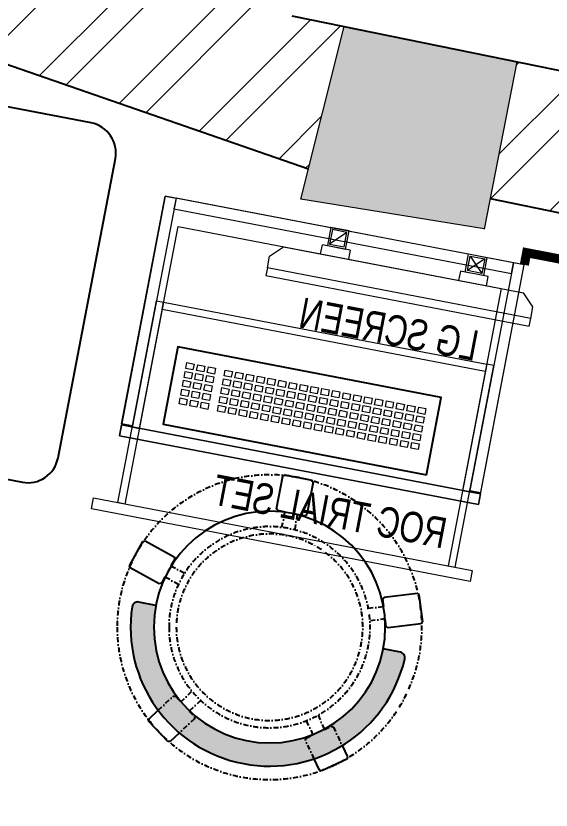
# Model space of a CAD drawing. Header units: feet. Extents: x 5858550 to 5870167, y -5283948 to -5274256.
# Drawn here: x 5862799 to 5863678, y -5276666 to -5275363 of the extents above; entities that cross this region are included whole.
import ezdxf

# ---------------------------------------------------------------- set-up
doc = ezdxf.new("R2010")
doc.units = ezdxf.units.FT
doc.header["$LTSCALE"] = 33
doc.header["$MEASUREMENT"] = 0
for name, pattern in [('ACAD_ISO03W100', [30, 12, -18]), ('DASHDOT2', [0.5, 0.25, -0.125, 0, -0.125]), ('HIDDEN', [9.524999999999995, 6.349999999999997, -3.174999999999998])]:
    doc.linetypes.add(name, pattern=pattern)
for name, color, linetype, lineweight in [('A-COL', 243, 'Continuous', 9), ('column hatch', 5, 'Continuous', 0), ('Floor-Unit', 1, 'Continuous', 13), ('HATCH', 9, 'Continuous', 9), ('LENS-DIM', 252, 'Continuous', 5), ('LENS-FURNITURE', 13, 'Continuous', 9), ('LENS_PARTITION', 21, 'Continuous', 25), ('LK-EQPMT', 3, 'Continuous', 18), ('LN-ELEVATION-1', 81, 'Continuous', 25), ('LN-ELEVATION-2', 103, 'Continuous', 20), ('LN-HATCH', 251, 'Continuous', 0), ('PLANO-CARPET', 3, 'Continuous', 18), ('TV', 92, 'Continuous', 18)]:
    doc.layers.add(name, color=color, linetype=linetype, lineweight=lineweight)
doc.layers.add('A-WALL', color=1, linetype='Continuous')
doc.layers.add('PDF_Geometry', color=7, linetype='Continuous')
doc.styles.get("Standard").update_dxf_attribs({"font": 'GILC____.TTF'})

# ---------------------------------------------------------------- blocks, each defined once
blk = doc.blocks.new('A$C068cc6a0')
at = {"layer": 'column hatch'}
h = blk.add_hatch(color=8, dxfattribs=at)
h.dxf.hatch_style = 1
h.paths.add_polyline_path([(1609.380650043488, -4214.370759139768), (1329.974670343101, -4214.370759139768), (1329.974670343101, -4544.577826058492), (1609.380650043488, -4544.577826058492)])
h.paths.add_polyline_path([(1866.257893975824, -352.1122119212523), (1582.515904753469, -294.1671595666558), (1511.739375218749, -577.300598660484), (1812.620422518812, -626.105460957624)])
h.paths.add_polyline_path([(5298.500360455363, -1037.328585076146), (4945.288251570426, -980.0352843180299), (4811.700945418328, -1458.473846036941), (5164.913054302335, -1515.767146795988)])
h.paths.add_polyline_path([(5393.287215899675, -7636.637802721932), (5118.009621609002, -7684.491199397482), (5072.742246083915, -7424.089742044919), (4734.901562176644, -7482.818910695613), (4780.168937701732, -7743.220368046313), (4504.891343411058, -7791.073764722795), (4552.744740094989, -8066.351359014399), (5441.140612576157, -7911.915397014469)])
h.paths.add_polyline_path([(8411.301524128765, -7197.873622671702), (7941.391467358918, -7197.873622670769), (7941.391467358918, -7477.279602154158), (8411.301524128765, -7395.591906696558)])
h.paths.add_polyline_path([(1924.867018777877, -8241.008571145125), (1646.176950603723, -8260.99725275673), (1642.542644862086, -8210.326331269927), (1363.852576673031, -8230.315012883393), (1367.486882418394, -8280.985934367403), (1304.148230563849, -8285.528816552833), (1088.796814247966, -8300.974615980871), (1108.785495858639, -8579.664684157817), (1944.855700388551, -8519.698639322072)])
at = {"layer": 'LN-HATCH'}
h = blk.add_hatch(dxfattribs=at)
h.set_pattern_fill('ANSI32', color=256, scale=333, angle=180)
h.set_pattern_definition([(225, (-5972315.660349847, 5275308.89834815), (88.29995930067012, -88.29995930067015), []), (225, (-5972374.526989283, 5275308.89834815), (88.29995930067012, -88.29995930067015), [])])
h.paths.add_polyline_path([(-2365.34412253648, -3862.607105944306), (-2381.185740653426, -4116.118061722256), (-429.1513811573386, -4238.098521189765), (-413.3097630478442, -3984.587565411814)], flags=17)
h.paths.add_polyline_path([(-1524.059329666197, 528.0160251632333), (1524.059329665266, -528.0160251623018), (1582.515904753469, -294.1671595666558), (1496.986227481626, -276.7005109367892), (-1698.861665185541, 830.5128819169475), (-2544.816347483546, -3584.482167826966), (-3205.276305258274, -8843.177304687912), (-2973.094282765873, -8828.99510331545), (-2381.185740653426, -4116.118061722256), (-2365.344122532755, -3862.607105885633)])
h.paths.add_polyline_path([(1866.257893975824, -352.1122119212523), (1822.337915379554, -576.4661440933123), (4883.425816948526, -1201.593567791395), (4945.288251570426, -980.0352843180299), (4924.614734504372, -976.6819054242224)])
h.paths.add_polyline_path([(5298.500360455363, -1037.328585076146), (5236.637925871647, -1258.886868411675), (8182.696631647647, -1736.756746695377), (8182.696631647647, -7197.873622671702), (8411.301524128765, -7197.873622671702), (8411.301524128765, -1542.245174244046)])
at = {"layer": 'A-COL'}
for p, q in [((1511.739375218749, -577.300598660484), (1582.5159047544, -294.1671595657244)), ((1866.257893975824, -352.1122119212523), (1812.578242700547, -626.3209257265552)), ((1812.620422512293, -626.1054609557613), (1511.739375218749, -577.300598660484))]:
    blk.add_line(p, q, dxfattribs=at)
at = {"layer": 'A-WALL'}
for p, q in [((1524.059329666197, -528.0160251623018), (-1524.059329666197, 528.0160251632333)), ((1496.986227475107, -276.7005109349266), (4924.614734526723, -976.6819054279476)), ((1822.337915379554, -576.4661440933123), (4883.425816945731, -1201.593567790463))]:
    blk.add_line(p, q, dxfattribs=at)
blk = doc.blocks.new('MOROTISED TABLE-TRIAL SET 950x600')
at = {"layer": 'PDF_Geometry', "lineweight": 25}
blk.add_lwpolyline([(415.5923622683621, 2.18279e-11), (550.0003704861738, 2.18279e-11, 0.4142524001247118), (599.9958994225599, 50.00260162355697), (599.9958994225599, 899.9973678589085, 0.4142518501714829), (550.0003704861738, 950.0000000000218), (50.00260613718999, 950.0000000000218, 0.4142929195148918), (4.605390131e-07, 899.9973678589085), (4.605390131e-07, 50.00260162355697, 0.414163635492108), (50.00260613718999, 2.18279e-11), (415.5923622683621, 2.18279e-11)], format="xyb", dxfattribs=at)
blk = doc.blocks.new('TRIAL SET ROC')
at = {"layer": 'LENS-DIM', "ltscale": 0.5}
for points in [[(-400.3652351796627, -364.3162249757442), (-430.3652351796626, -364.3162249757442)], [(169.6347648203373, -364.3162249757442), (139.6347648203373, -364.3162249757442)]]:
    blk.add_lwpolyline(points, dxfattribs=at)
at = {"layer": 'LENS-FURNITURE'}
blk.add_lwpolyline([(-430.3652351796626, 18), (169.6347648203373, 18), (169.6347648203373, -382.3162249757443), (-430.3652351796626, -382.3162249757443)], close=True, dxfattribs=at)
at = {"layer": 'LENS-FURNITURE', "color": 146}
for points in [[(-412.3652351796627, -153.6065521437457), (-400.3652351796627, -153.6065521437457), (-400.3652351796628, -490.6065521437458), (-412.3652351796627, -490.6065521437458)], [(139.6347648203373, -153.6065521437458), (-400.3652351796627, -153.6065521437457), (-400.3652351796627, -165.6065521437457), (139.6347648203373, -165.6065521437458)], [(151.6347648203373, -153.6065521437458), (139.6347648203373, -153.6065521437458), (139.6347648203372, -490.6065521437458), (151.6347648203373, -490.6065521437458)], [(192.1347648203373, -490.6065521437458), (-440.8652351796627, -490.6065521437458), (-440.8652351796627, -508.6065521437458), (192.1347648203373, -508.6065521437458)]]:
    blk.add_lwpolyline(points, close=True, dxfattribs=at)
at = {"layer": 'LN-ELEVATION-2'}
for points in [[(-430.3652351796626, 18), (-412.3652351796627, 18), (-412.3652351796627, -362.3162249757442), (-430.3652351796626, -362.3162249757442)], [(-412.3652351796627, 18), (151.6347648203373, 18), (151.6347648203373, 0), (-412.3652351796627, 0)], [(169.6347648203373, 18), (151.6347648203373, 18), (151.6347648203373, -362.3162249757442), (169.6347648203373, -362.3162249757442)], [(169.6347648203373, -364.3162249757442), (-430.3652351796626, -364.3162249757442), (-430.3652351796626, -382.3162249757443), (169.6347648203373, -382.3162249757443)], [(169.6347648203373, -382.3162249757443), (-430.3652351796626, -382.3162249757443), (-430.3652351796626, -364.3162249757442), (169.6347648203373, -364.3162249757442)]]:
    blk.add_lwpolyline(points, close=True, dxfattribs=at)
at = {"layer": 'LN-ELEVATION-2', "linetype": 'HIDDEN', "ltscale": 100}
blk.add_lwpolyline([(-400.3652351796627, -364.3162249757442), (139.6347648203373, -364.3162249757442), (139.6347648203373, -27.35909500904381), (-400.3652351796627, -27.35909500904381)], close=True, dxfattribs=at)
at = {"insert": (-386.8645105547048, -414.1468168679739), "char_height": 50, "attachment_point": 1}
blk.add_mtext_dynamic_manual_height_columns('ROC TRIAL SET', width=625.228464345434, gutter_width=500, heights=[0], dxfattribs=at)
blk = doc.blocks.new('*U19')
at = {"layer": 'LK-EQPMT', "ltscale": 12}
blk.add_lwpolyline([(5.986879315214991, 4.914598100478997), (-5.986879315214991, 4.914598100478997), (-5.986879315214991, -4.914598100478997), (5.986879315214991, -4.914598100478997)], close=True, dxfattribs=at)
blk = doc.blocks.new('*U20')
at = {"color": 0, "linetype": 'ByBlock', "lineweight": -2}
for p in [(0, 0), (17.96063794564497, 0), (35.92127589128995, 0), (53.88191383693492, 0), (71.8425517825799, 0), (89.80318972822487, 0), (107.7638276738698, 0), (125.7244656195148, 0), (143.6851035651598, 0), (161.6457415108048, 0), (179.6063794564497, 0), (197.5670174020947, 0), (215.5276553477397, 0), (233.4882932933847, 0), (251.4489312390296, 0), (269.4095691846746, 0), (287.3702071303196, 0), (305.3308450759646, 0), (323.2914830216096, 0), (-9e-16, -14.74379430143699), (17.96063794564497, -14.74379430143699), (35.92127589128995, -14.74379430143699), (53.88191383693492, -14.74379430143699), (71.8425517825799, -14.74379430143699), (89.80318972822487, -14.74379430143699), (107.7638276738698, -14.74379430143699), (125.7244656195148, -14.74379430143699), (143.6851035651598, -14.74379430143699), (161.6457415108048, -14.74379430143699), (179.6063794564497, -14.74379430143699), (197.5670174020947, -14.74379430143699), (215.5276553477397, -14.74379430143699), (233.4882932933847, -14.74379430143699), (251.4489312390296, -14.74379430143699), (269.4095691846746, -14.74379430143699), (287.3702071303196, -14.74379430143699), (305.3308450759646, -14.74379430143699), (323.2914830216096, -14.74379430143699), (-1.8e-15, -29.48758860287398), (17.96063794564497, -29.48758860287398), (35.92127589128995, -29.48758860287398), (53.88191383693492, -29.48758860287398), (71.8425517825799, -29.48758860287398), (89.80318972822487, -29.48758860287398), (107.7638276738698, -29.48758860287398), (125.7244656195148, -29.48758860287398), (143.6851035651598, -29.48758860287398), (161.6457415108048, -29.48758860287398), (179.6063794564497, -29.48758860287398), (197.5670174020947, -29.48758860287398), (215.5276553477397, -29.48758860287398), (233.4882932933847, -29.48758860287398), (251.4489312390296, -29.48758860287398), (269.4095691846746, -29.48758860287398), (287.3702071303196, -29.48758860287398), (305.3308450759646, -29.48758860287398), (323.2914830216096, -29.48758860287398), (-2.7e-15, -44.23138290431096), (17.96063794564497, -44.23138290431096), (35.92127589128995, -44.23138290431096), (53.88191383693492, -44.23138290431096), (71.8425517825799, -44.23138290431096), (89.80318972822487, -44.23138290431096), (107.7638276738698, -44.23138290431096), (125.7244656195148, -44.23138290431096), (143.6851035651598, -44.23138290431096), (161.6457415108048, -44.23138290431096), (179.6063794564497, -44.23138290431096), (197.5670174020947, -44.23138290431096), (215.5276553477397, -44.23138290431096), (233.4882932933847, -44.23138290431096), (251.4489312390296, -44.23138290431096), (269.4095691846746, -44.23138290431096), (287.3702071303196, -44.23138290431096), (305.3308450759646, -44.23138290431096), (323.2914830216096, -44.23138290431096), (-3.6e-15, -58.97517720574795), (17.96063794564497, -58.97517720574795), (35.92127589128994, -58.97517720574795), (53.88191383693492, -58.97517720574795), (71.8425517825799, -58.97517720574795), (89.80318972822487, -58.97517720574795), (107.7638276738698, -58.97517720574795), (125.7244656195148, -58.97517720574795), (143.6851035651598, -58.97517720574795), (161.6457415108048, -58.97517720574795), (179.6063794564497, -58.97517720574795), (197.5670174020947, -58.97517720574795), (215.5276553477397, -58.97517720574795), (233.4882932933847, -58.97517720574795), (251.4489312390296, -58.97517720574795), (269.4095691846746, -58.97517720574795), (287.3702071303196, -58.97517720574795), (305.3308450759646, -58.97517720574795), (323.2914830216096, -58.97517720574795)]:
    blk.add_blockref('*U19', p, dxfattribs=at)
blk = doc.blocks.new('*U17')
at = {"layer": 'LK-EQPMT', "ltscale": 12}
blk.add_lwpolyline([(5.986879315214991, 4.914598100478997), (-5.986879315214991, 4.914598100478997), (-5.986879315214991, -4.914598100478997), (5.986879315214991, -4.914598100478997)], close=True, dxfattribs=at)
blk = doc.blocks.new('*U18')
at = {"color": 0, "linetype": 'ByBlock', "lineweight": -2}
for p in [(0, 0), (17.96063794564497, 0), (35.92127589128995, 0), (-9e-16, -14.74379430143699), (17.96063794564497, -14.74379430143699), (35.92127589128995, -14.74379430143699), (-1.8e-15, -29.48758860287398), (17.96063794564497, -29.48758860287398), (35.92127589128995, -29.48758860287398), (-2.7e-15, -44.23138290431096), (17.96063794564497, -44.23138290431096), (35.92127589128995, -44.23138290431096), (-3.6e-15, -58.97517720574795), (17.96063794564497, -58.97517720574795), (35.92127589128994, -58.97517720574795)]:
    blk.add_blockref('*U17', p, dxfattribs=at)
blk = doc.blocks.new('*U12')
at = {"ltscale": 12}
blk.add_lwpolyline([(8.040144996717572, 2.91038e-11), (8.040144996717572, 129.0940371821052), (448.0401449967176, 129.0940371821052), (448.0401449967176, 2.91038e-11)], close=True, dxfattribs=at)
for name, p in [('*U20', (35.16895717114949, 101.6202952143818)), ('*U18', (386.6121428576974, 101.6202952143818))]:
    blk.add_blockref(name, p)
blk = doc.blocks.new('CLINIC SCREEN')
at = {"layer": 'TV'}
for p, q in [((-103.1090284836336, 42.85441964946222), (-127.4114311772946, 18.55201695591665)), ((-127.4114311772946, 42.85441964946222), (-103.1090284836336, 18.55201695591665)), ((102.7052824410566, 42.85441964946222), (127.007685134602, 18.55201695591665))]:
    blk.add_line(p, q, dxfattribs=at)
at = {"layer": 'TV', "ltscale": 12}
for p, q in [((-138.5315413423604, 0), (-138.5315413423604, 15.514207008644)), ((-138.5315413423604, 15.514207008644), (-91.98892031613741, 15.514207008644)), ((-91.98892031613741, 15.514207008644), (-91.98892031613741, 0)), ((91.98892031610741, 15.514207008644), (91.98892031610741, 0)), ((91.98892031610741, 15.514207008644), (138.5315413423595, 15.514207008644)), ((138.5315413423595, 0), (138.5315413423595, 15.514207008644)), ((-220.0000000000082, -19.41163062257681), (-200.5883693773149, 0)), ((200.5883693773149, 0), (-200.5883693773149, 0)), ((219.9999999999918, -19.41163062257681), (200.5883693773149, 0)), ((-220.0000000000082, -38.82326124538668), (-220.0000000000082, -19.41163062257681)), ((219.9999999999918, -38.82326124538668), (219.9999999999918, -19.41163062257681))]:
    blk.add_line(p, q, dxfattribs=at)
at = {"layer": 'TV'}
for points in [[(-130.4492315140169, 15.51421661919448), (-100.0712281470269, 15.51421661919448), (-100.0712281470269, 45.89221998606814), (-130.4492315140169, 45.89221998606814)], [(-127.4114311772946, 18.55201695591665), (-103.1090284836336, 18.55201695591665), (-103.1090284836336, 42.85441964946222), (-127.4114311772946, 42.85441964946222)], [(130.0454854713243, 15.51421661919448), (99.66748210433435, 15.51421661919448), (99.66748210433435, 45.89221998606814), (130.0454854713243, 45.89221998606814)], [(127.007685134602, 18.55201695591665), (102.7052824410566, 18.55201695591665), (102.7052824410566, 42.85441964946222), (127.007685134602, 42.85441964946222)]]:
    blk.add_lwpolyline(points, close=True, dxfattribs=at)
at = {"layer": 'TV', "ltscale": 12}
blk.add_lwpolyline([(-220.0000000000082, -51.71278328332107), (-220.0000000000082, -38.82326124538668), (219.9999999999918, -38.82326124538668), (219.9999999999918, -51.71278328332107)], close=True, dxfattribs=at)
at = {"layer": 'Floor-Unit', "color": 0, "ltscale": 2, "insert": (5.199680584678389, -100.4085774972336), "char_height": 50, "attachment_point": 5}
blk.add_mtext_dynamic_manual_height_columns('LG SCREEN', width=466.4796511627907, gutter_width=12.5, heights=[0], dxfattribs=at)
blk = doc.blocks.new('DR STOOL')
at = {"layer": 'HATCH'}
h = blk.add_hatch(dxfattribs=at)
h.set_pattern_fill('ANSI36', color=250, angle=-90.00000000000001)
h.set_pattern_definition([(315, (-227.8099174643867, 917.3997257252777), (6.173926083235043, -1.683798022700468), [7.9375, -1.587499999999999, 0, -1.587499999999999])])
edge = h.paths.add_edge_path()
edge.add_line((-190.0000000041909, 4.511094e-10), (-218.6899174675346, 4.511094e-10))
edge.add_arc((-218.6899174670689, 9.120000000388245), 9.119999999940092, 177.6119845363388, 269.9999999996136, ccw=False)
edge.add_arc((-1.8626451e-09, 3.565219e-10), 228.000000002257, 2.3880154632688004, 177.6119845367313, ccw=False)
edge.add_arc((218.6899174633436, 9.120000000497384), 9.120000000051716, -90.00000000034493, 2.3880154629299, ccw=False)
edge.add_line((218.6899174633436, 4.511094e-10), (190, 4.511094e-10))
edge.add_arc((-1.8626451e-09, 4.511094e-10), 190.000000001979, -1.27e-14, 180)
at = {"layer": 'LN-ELEVATION-1', "color": 1, "ltscale": 100}
for p, q in [((-128.6221585394814, 215.4841044476634), (-165.2704676063731, 189.0243927398114)), ((-124.7228340068832, 214.8545704018979), (-128.6221585394814, 215.4841044476634)), ((-112.6981821293011, 198.1996966340157), (-124.7228340068832, 214.8545704018979)), ((124.7553772013634, 214.9803744515593), (112.5488144652918, 198.2845540212292)), ((128.7014972954057, 215.5933048763618), (124.7553772013634, 214.9803744515593)), ((128.7014972954057, 215.5933048763618), (124.7553772013634, 214.9803744515593)), ((165.1911288509145, 188.915192311113), (128.7014972954057, 215.5933048763618)), ((165.1911288509145, 188.915192311113), (128.7014972954057, 215.5933048763618)), ((-165.2704676063731, 189.0243927398114), (-165.9069543029182, 185.0820035930228)), ((-165.9069543029182, 185.0820035930228), (-153.8003208162263, 168.3135803133482)), ((153.6734594982117, 168.4294150282658), (165.7973639420234, 185.0121775862135)), ((165.7973639420234, 185.0121775862135), (165.1911288509145, 188.915192311113)), ((165.7973639420234, 185.0121775862135), (165.1911288509145, 188.915192311113)), ((-191.2928382232785, -35.45407700946089), (-242.9550312487409, -52.24013893969095)), ((-187.9259491492994, -37.1695928365807), (-191.2928382232785, -35.45407700946089)), ((-184.1424400564283, -48.81403796559607), (-187.9259491492994, -37.1695928365807)), ((188.0651108901948, -36.96233201187715), (184.0504167033359, -49.19388854173303)), ((191.3981811110861, -35.27656588272658), (188.0651108901948, -36.96233201187715)), ((243.0100176925771, -52.21682526778022), (191.3981811110861, -35.27656588272658)), ((-242.9550312487409, -52.24013893969095), (-244.7482102331705, -55.75945052818861)), ((-244.7482102331705, -55.75945052818861), (-230.7800458371639, -98.74904560100549)), ((230.715890809428, -98.7280946081737), (244.8123673382215, -55.78040257930116)), ((244.8123673382215, -55.78040257930116), (243.0100176925771, -52.21682526778022)), ((-173.8639617776498, -80.4479453730819), (-177.8421125086024, -68.2044548037811)), ((177.6922140880488, -68.56540505095472), (173.8739495249465, -80.1985000452405)), ((-227.2218665438704, -100.5620286722478), (-175.5596735184081, -83.7759667420105)), ((-175.5596735184081, -83.7759667420105), (-173.8639617776498, -80.4479453730819)), ((173.8739495249465, -80.1985000452405), (175.5794035866856, -83.5704969359358)), ((175.5794035866856, -83.5704969359358), (227.1912401677109, -100.5107563209894)), ((-230.7800458371639, -98.74904560100549), (-227.2218665438704, -100.5620286722478)), ((227.1912401677109, -100.5107563209894), (230.715890809428, -98.7280946081737)), ((-22.72193054761737, -190.2142363802995), (-25.39390889601782, -192.886214728569)), ((-25.39390889601782, -192.886214728569), (-25.39390889601782, -247.2070584567482)), ((-10.47823652112856, -190.2142363802995), (-22.72193054761737, -190.2142363802995)), ((22.78362171910703, -190.2142363802995), (9.910054048988968, -190.2142363802995)), ((25.42475448176265, -192.8553691428751), (22.78362171910703, -190.2142363802995)), ((25.42475448176265, -247.1762128710543), (25.42475448176265, -192.8553691428751)), ((-25.39390889601782, -247.2070584567482), (-22.60096735274419, -250)), ((22.60096735274419, -250), (25.42475448176265, -247.1762128710543)), ((-22.60096735274419, -250), (22.60096735274419, -250))]:
    blk.add_line(p, q, dxfattribs=at)
at = {"layer": 'LN-ELEVATION-1', "linetype": 'DASHDOT2'}
for p, q in [((-92.92521573789418, 170.8129362839827), (-112.6981821293011, 198.1996966340157)), ((112.5488144652918, 198.2845540212292), (92.69529851106927, 171.1294289919315)), ((-93.52748446213081, 167.0824927485227), (-92.92521573789418, 170.8129362839827)), ((92.69529851106927, 171.1294289919315), (93.26858203159645, 167.4385604566923)), ((-153.8003208162263, 168.3135803133482), (-134.1093360339291, 141.0403694751003)), ((-103.4542870586738, 159.9154408004979), (-93.52748446213081, 167.0824927485227)), ((-88.15393704269081, 139.4771787207864), (-103.4542870586738, 159.9154408004979)), ((103.6608748426661, 159.8406005539291), (88.19885099539533, 139.4487815762331)), ((93.26858203159645, 167.4385604566923), (103.6608748426661, 159.8406005539291)), ((133.7372852512635, 141.1612321265929), (153.6734594982117, 168.4294150282658)), ((-130.4219571123831, 140.4450534014686), (-119.9844727469608, 147.9808124662595)), ((-119.9844727469608, 147.9808124662595), (-105.3687285655178, 126.9741353208374)), ((105.4096150295809, 126.94019481352), (120.1194891873747, 147.8074627162714)), ((120.1194891873747, 147.8074627162714), (130.0033113472163, 140.5812532722048)), ((-134.1093360339291, 141.0403694751003), (-130.4219571123831, 140.4450534014686)), ((130.0033113472163, 140.5812532722048), (133.7372852512635, 141.1612321265929)), ((-159.954806596972, -40.49024384317454), (-184.1424400564283, -48.81403796559607)), ((184.0504167033359, -49.19388854173303), (159.8786162491887, -40.79004861696012)), ((-177.8421125086024, -68.2044548037811), (-153.4148110738024, -60.73628028803068)), ((153.3006618716754, -61.02382378749462), (177.6922140880488, -68.56540505095472)), ((-10.92024635523557, -164.6382343793375), (-10.47823652112856, -190.2142363802995)), ((9.910054048988968, -190.2142363802995), (10.35584833659231, -164.674698740353))]:
    blk.add_line(p, q, dxfattribs=at)
at = {"layer": 'LN-ELEVATION-1', "color": 1, "ltscale": 100}
blk.add_lwpolyline([(-190.0000000023283, 0), (-218.6899174656719, 0, -0.4264743413925903), (-227.8019973598421, 9.5, -0.959166304662544), (227.8019973593764, 9.5, -0.4264743413925903), (218.6899174647406, 0), (190.0000000013969, 0)], format="xyb", dxfattribs=at)
at = {"layer": 'LN-ELEVATION-1', "linetype": 'DASHDOT2'}
for radius in [250, 165, 153]:
    blk.add_circle((0, 0), radius, dxfattribs=at)
at = {"layer": 'LN-ELEVATION-1', "color": 1, "ltscale": 100}
blk.add_circle((0, 0), 190, dxfattribs=at)

msp = doc.modelspace()

# ---------------------------------------------------------------- linework, layer by layer
at = {"color": 13, "linetype": 'ACAD_ISO03W100', "ltscale": 0.01, "const_width": 15}
msp.add_lwpolyline([(5863633.792330838, -5275771.263637115), (5863637.62362792, -5275751.268289837), (5864035.442713986, -5275827.494177932), (5863889.598547736, -5276588.64756534), (5863869.07960063, -5276584.715941594)], dxfattribs=at)

# ---------------------------------------------------------------- block references
at = {"xscale": -1, "rotation": 349.1530586517535}
for name, p in [('TRIAL SET ROC', (5863207.728909451, -5275707.953317199)), ('*U12', (5863480.864079608, -5276116.933695227))]:
    msp.add_blockref(name, p, dxfattribs=at)
at = {"layer": 'LENS-FURNITURE', "rotation": 259.1530586517535}
msp.add_blockref('MOROTISED TABLE-TRIAL SET 950x600', (5862038.982341878, -5275369.077399691), dxfattribs=at)
at = {"layer": 'LENS-FURNITURE', "xscale": -1, "rotation": 169.1530586517536}
msp.add_blockref('DR STOOL', (5863215.638109265, -5276365.503507851), dxfattribs=at)
at = {"layer": 'LENS_PARTITION', "xscale": -1, "rotation": 349.1530586517535}
msp.add_blockref('CLINIC SCREEN', (5863435.510893136, -5275779.455294366), dxfattribs=at)
at = {"layer": 'PLANO-CARPET', "color": 2}
msp.add_blockref('A$C068cc6a0', (5861755.411721007, -5275086.15010696), dxfattribs=at)

doc.saveas('drawing.dxf')
